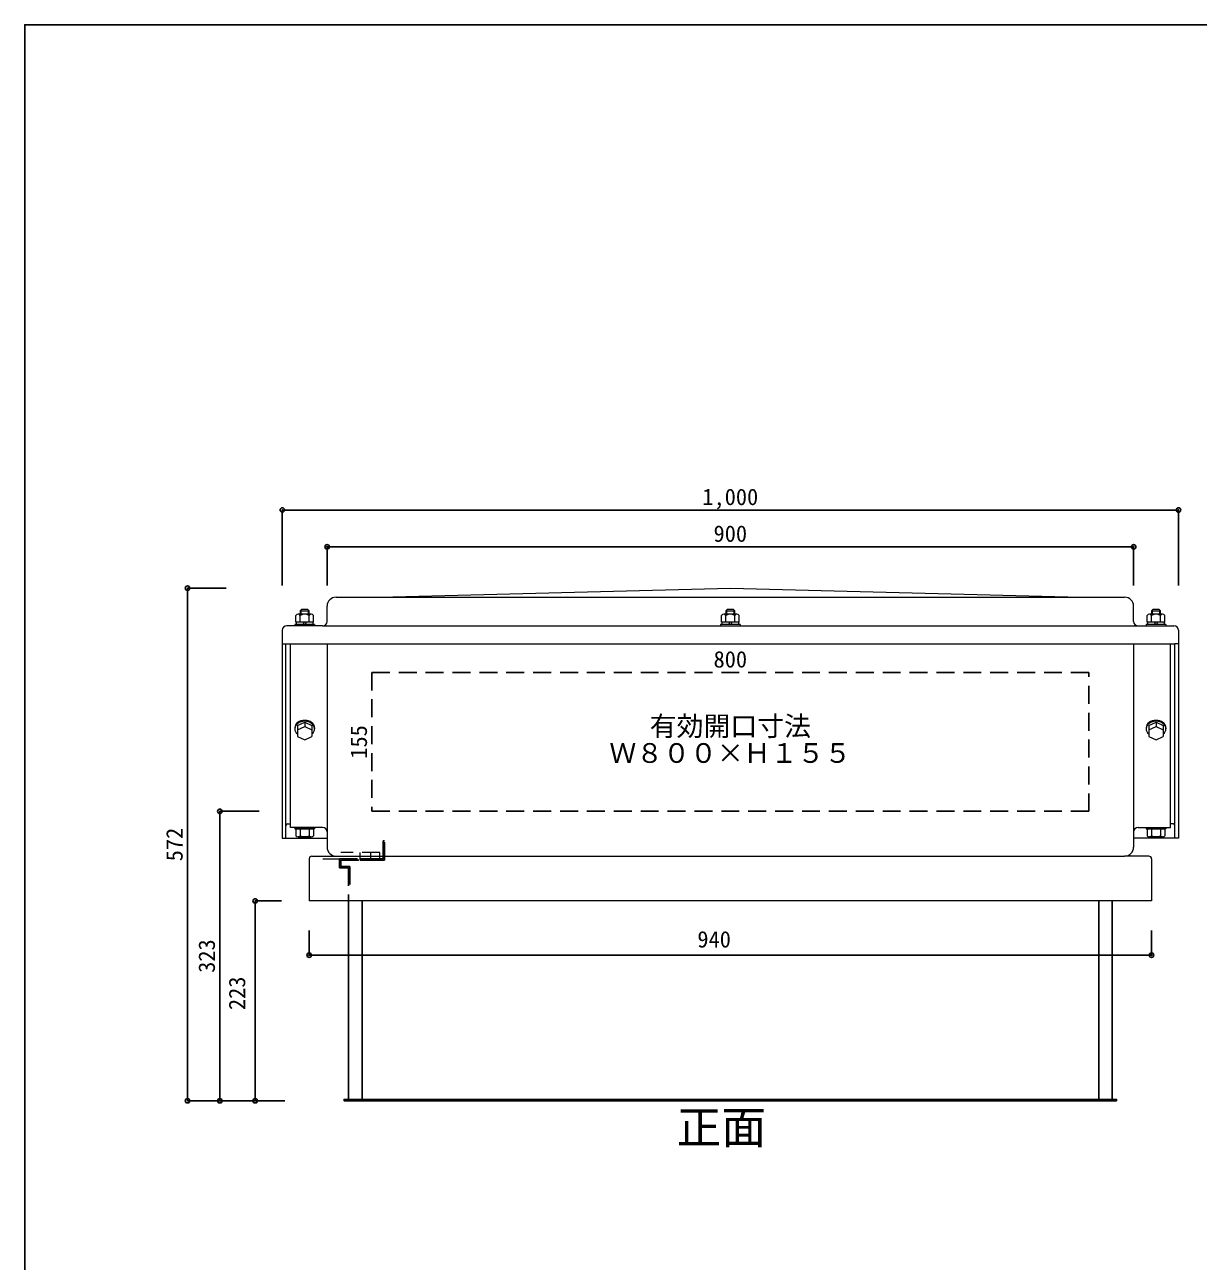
# Model space of a CAD drawing. Units: millimetres at full size, sheet at 1:10. Extents: x -4488 to 3976, y -1640 to 1120.
# Drawn here: x -24 to 1285, y -260 to 1120 of the extents above; entities that cross this region are included whole.
import ezdxf
from ezdxf.enums import TextEntityAlignment as Align

# ---------------------------------------------------------------- set-up
doc = ezdxf.new("R2010")
doc.units = ezdxf.units.MM
doc.header["$LTSCALE"] = 10
doc.header["$PDMODE"] = 32
doc.header["$PDSIZE"] = 5
doc.linetypes.add('DASHED2', pattern=[3, 2, -1])
doc.layers.add('0-0_FRP', color=7, linetype='Continuous', lineweight=18)
for name, color, linetype in [('0-1_SUS', 7, 'Continuous'), ('0-3_開口寸法', 3, 'DASHED2'), ('0-8_FRP寸法', 3, 'Continuous'), ('0-9_SUS寸法', 3, 'Continuous'), ('0-F_図面枠', 7, 'Continuous'), ('3-8', 4, 'Continuous')]:
    doc.layers.add(name, color=color, linetype=linetype)
doc.styles.add('ＭＳ ゴシック', font='')
doc.styles.get('ＭＳ ゴシック').set_extended_font_data('MS Gothic')

msp = doc.modelspace()

# ---------------------------------------------------------------- linework, layer by layer
at = {"layer": '0-0_FRP', "color": 4}
for p, q in [((313.22, 453.93), (313.22, 470.93)), ((323.22, 480.93), (1203.22, 480.93)), ((1213.22, 453.93), (1213.22, 470.93)), ((292.42, 462.03), (292.42, 466.43)), ((767.42, 462.03), (767.42, 466.43)), ((1242.42, 462.03), (1242.42, 466.43)), ((263.22, 443.93), (263.22, 428.93)), ((308.22, 448.93), (268.22, 448.93)), ((308.22, 448.93), (1218.22, 448.93)), ((1218.22, 448.93), (1258.22, 448.93)), ((1263.22, 443.93), (1263.22, 428.93)), ((263.22, 430.93), (263.22, 211.93)), ((263.22, 428.93), (1259.22, 428.93)), ((267.22, 211.93), (267.22, 428.93)), ((272.22, 223.93), (272.22, 428.93)), ((313.22, 428.93), (313.22, 396.93)), ((1213.22, 428.93), (1213.22, 396.93)), ((1254.22, 223.93), (1254.22, 428.93)), ((1263.22, 428.93), (1259.22, 428.93)), ((1259.22, 211.93), (1259.22, 428.93)), ((1263.22, 430.93), (1263.22, 211.93)), ((313.22, 396.93), (313.22, 245.93)), ((1213.22, 396.93), (1213.22, 245.93)), ((313.22, 247.93), (313.22, 201.93)), ((1213.22, 245.93), (1213.22, 201.93)), ((269.17, 227.93), (272.22, 227.93)), ((288.22, 223.93), (272.22, 223.93)), ((308.22, 223.93), (288.22, 223.93)), ((1218.22, 223.93), (1238.22, 223.93)), ((1238.22, 223.93), (1254.22, 223.93)), ((1257.22, 227.93), (1254.22, 227.93)), ((293.22, 188.93), (293.22, 141.93)), ((296.22, 191.93), (323.22, 191.93)), ((303.22, 191.93), (1203.22, 191.93)), ((323.22, 191.93), (350.22, 191.93)), ((323.22, 191.93), (350.22, 191.93)), ((362.22, 191.93), (372.22, 191.93)), ((362.22, 191.93), (372.22, 191.93)), ((1230.22, 191.93), (1203.22, 191.93)), ((1233.22, 188.93), (1233.22, 141.93)), ((1233.22, 141.93), (293.22, 141.93))]:
    msp.add_line(p, q, dxfattribs=at)
at = {"layer": '0-0_FRP'}
for p, q in [((278.4, 453.03), (278.4, 460.61)), ((295.58, 462.03), (280.86, 462.03)), ((283.22, 465.63), (293.22, 465.63)), ((283.22, 465.63), (283.22, 462.03)), ((283.31, 453.03), (283.31, 460.61)), ((293.22, 465.63), (291.72, 467.13)), ((293.13, 453.03), (293.13, 460.61)), ((293.22, 462.03), (293.22, 465.63)), ((298.03, 453.03), (298.03, 460.61)), ((753.4, 453.03), (753.4, 460.61)), ((770.58, 462.03), (755.86, 462.03)), ((758.22, 465.63), (768.22, 465.63)), ((758.22, 465.63), (758.22, 462.03)), ((758.31, 453.03), (758.31, 460.61)), ((768.22, 465.63), (766.72, 467.13)), ((768.13, 453.03), (768.13, 460.61)), ((768.22, 462.03), (768.22, 465.63)), ((773.03, 453.03), (773.03, 460.61)), ((1228.4, 453.03), (1228.4, 460.61)), ((1245.58, 462.03), (1230.86, 462.03)), ((1233.22, 465.63), (1243.22, 465.63)), ((1233.22, 465.63), (1233.22, 462.03)), ((1233.31, 453.03), (1233.31, 460.61)), ((1243.22, 465.63), (1241.72, 467.13)), ((1243.13, 453.03), (1243.13, 460.61)), ((1243.22, 462.03), (1243.22, 465.63)), ((1248.03, 453.03), (1248.03, 460.61)), ((277.22, 450.53), (277.22, 448.93)), ((297.22, 450.53), (277.22, 450.53)), ((298.03, 453.03), (278.4, 453.03)), ((279.02, 450.53), (279.02, 453.03)), ((287.98, 453.03), (279.28, 453.03)), ((286.84, 450.53), (279.28, 450.53)), ((286.57, 450.53), (287.71, 453.03)), ((289.86, 453.03), (288.72, 450.53)), ((299.22, 450.53), (288.99, 450.53)), ((297.68, 453.03), (290.13, 453.03)), ((297.42, 453.03), (297.42, 450.53)), ((299.22, 450.53), (299.22, 448.93)), ((752.22, 450.53), (752.22, 448.93)), ((772.22, 450.53), (752.22, 450.53)), ((773.03, 453.03), (753.4, 453.03)), ((754.02, 450.53), (754.02, 453.03)), ((762.98, 453.03), (754.28, 453.03)), ((761.84, 450.53), (754.28, 450.53)), ((761.57, 450.53), (762.71, 453.03)), ((764.86, 453.03), (763.72, 450.53)), ((774.22, 450.53), (763.99, 450.53)), ((772.68, 453.03), (765.13, 453.03)), ((772.42, 453.03), (772.42, 450.53)), ((774.22, 450.53), (774.22, 448.93)), ((1227.22, 450.53), (1227.22, 448.93)), ((1247.22, 450.53), (1227.22, 450.53)), ((1248.03, 453.03), (1228.4, 453.03)), ((1229.02, 450.53), (1229.02, 453.03)), ((1237.98, 453.03), (1229.28, 453.03)), ((1236.84, 450.53), (1229.28, 450.53)), ((1236.57, 450.53), (1237.71, 453.03)), ((1239.86, 453.03), (1238.72, 450.53)), ((1249.22, 450.53), (1238.99, 450.53)), ((1247.68, 453.03), (1240.13, 453.03)), ((1247.42, 453.03), (1247.42, 450.53)), ((1249.22, 450.53), (1249.22, 448.93)), ((280.22, 337.81), (288.22, 341.55)), ((280.22, 337.81), (280.22, 332.89)), ((280.22, 332.89), (288.22, 336.63)), ((280.22, 332.89), (280.22, 325.42)), ((288.22, 341.55), (288.22, 336.63)), ((288.22, 341.55), (296.22, 337.81)), ((288.22, 336.63), (296.22, 332.89)), ((296.22, 337.81), (296.22, 332.89)), ((296.22, 332.89), (296.22, 325.42)), ((1230.22, 337.81), (1238.22, 341.55)), ((1230.22, 337.81), (1230.22, 332.89)), ((1230.22, 332.89), (1238.22, 336.63)), ((1230.22, 332.89), (1230.22, 325.42)), ((1238.22, 341.55), (1238.22, 336.63)), ((1238.22, 341.55), (1246.22, 337.81)), ((1238.22, 336.63), (1246.22, 332.89)), ((1246.22, 337.81), (1246.22, 332.89)), ((1246.22, 332.89), (1246.22, 325.42)), ((280.22, 325.42), (288.22, 321.69)), ((288.22, 321.69), (296.22, 325.42)), ((1230.22, 325.42), (1238.22, 321.69)), ((1238.22, 321.69), (1246.22, 325.42)), ((278.4, 222.33), (278.4, 214.75)), ((299.22, 222.33), (278.4, 222.33)), ((283.31, 222.33), (283.31, 214.75)), ((293.13, 222.33), (293.13, 214.75)), ((298.03, 222.33), (298.03, 214.75)), ((299.22, 223.93), (299.22, 222.33)), ((1228.4, 222.33), (1228.4, 214.75)), ((1249.22, 222.33), (1228.4, 222.33)), ((1233.31, 222.33), (1233.31, 214.75)), ((1243.13, 222.33), (1243.13, 214.75)), ((1248.03, 222.33), (1248.03, 214.75)), ((1249.22, 223.93), (1249.22, 222.33))]:
    msp.add_line(p, q, dxfattribs=at)
at = {"layer": '0-0_FRP', "color": 3}
for p, q in [((277.22, 335.11), (277.22, 334.07)), ((299.22, 335.11), (299.22, 334.07)), ((1227.22, 335.11), (1227.22, 334.07)), ((1249.22, 335.11), (1249.22, 334.07))]:
    msp.add_line(p, q, dxfattribs=at)
at = {"layer": '0-0_FRP', "color": 4, "linetype": 'DASHED2'}
for p, q in [((372.22, 195.93), (328.71, 195.93)), ((350.22, 188.93), (350.22, 195.93)), ((362.22, 188.93), (362.22, 195.93)), ((372.22, 188.93), (372.22, 195.93)), ((308.52, 188.93), (327.22, 188.93))]:
    msp.add_line(p, q, dxfattribs=at)
at = {"layer": '0-0_FRP', "color": 4}
for points in [[(372.22, 480.93), (763.22, 490.93), (1154.22, 480.93)], [(284.02, 466.43), (284.02, 463.8), (284.02, 462.03)], [(759.02, 466.43), (759.02, 463.8), (759.02, 462.03)], [(1234.02, 466.43), (1234.02, 463.8), (1234.02, 462.03)], [(263.22, 211.93), (267.22, 211.93), (313.22, 211.93)], [(1263.22, 211.93), (1259.22, 211.93), (1213.22, 211.93)]]:
    msp.add_lwpolyline(points, dxfattribs=at)
at = {"layer": '0-0_FRP'}
for points in [[(291.72, 467.13), (284.72, 467.13), (283.22, 465.63)], [(766.72, 467.13), (759.72, 467.13), (758.22, 465.63)], [(1241.72, 467.13), (1234.72, 467.13), (1233.22, 465.63)], [(277.22, 223.93), (277.22, 222.33), (297.22, 222.33)], [(1227.22, 223.93), (1227.22, 222.33), (1247.22, 222.33)], [(295.58, 213.33), (280.86, 213.33), (295.58, 213.33)], [(1245.58, 213.33), (1230.86, 213.33), (1245.58, 213.33)]]:
    msp.add_lwpolyline(points, dxfattribs=at)
at = {"layer": '0-0_FRP', "color": 4}
for centre, radius, start, end in [((323.22, 470.93), 10, 90, 180), ((1203.22, 470.93), 10, 0, 90), ((268.22, 443.93), 5, 90, 180), ((308.22, 453.93), 5, 270, 0), ((1218.22, 453.93), 5, 180, 270), ((1258.22, 443.93), 5, 0, 90), ((269.22, 225.93), 2, 90, 180), ((308.22, 218.93), 5, 0, 90), ((1218.22, 218.93), 5, 90, 180), ((1257.22, 225.93), 2, 0, 90), ((323.22, 201.93), 10, 180, 270), ((1203.22, 201.93), 10, 270, 0), ((296.22, 188.93), 3, 90, 180), ((1230.22, 188.93), 3, 0, 90)]:
    msp.add_arc(centre, radius, start, end, dxfattribs=at)
at = {"layer": '0-0_FRP'}
for centre, radius, start, end in [((280.86, 459.2), 2.83, 29.99985, 149.99985), ((288.22, 452.82), 9.21, 57.79585, 122.2043), ((295.58, 459.2), 2.83, 29.99985, 149.99985), ((755.86, 459.2), 2.83, 29.99985, 149.99985), ((763.22, 452.82), 9.21, 57.79585, 122.2043), ((770.58, 459.2), 2.83, 29.99985, 149.99985), ((1230.86, 459.2), 2.83, 29.99985, 149.99985), ((1238.22, 452.82), 9.21, 57.79585, 122.2043), ((1245.58, 459.2), 2.83, 29.99985, 149.99985), ((280.86, 216.16), 2.83, 210.00015, 330.00015), ((288.22, 222.54), 9.21, 237.7957, 302.20415), ((295.58, 216.16), 2.83, 210.00015, 330.00015), ((1230.86, 216.16), 2.83, 210.00015, 330.00015), ((1238.22, 222.54), 9.21, 237.7957, 302.20415), ((1245.58, 216.16), 2.83, 210.00015, 330.00015)]:
    msp.add_arc(centre, radius, start, end, dxfattribs=at)
at = {"layer": '0-0_FRP', "color": 3}
for centre, start_param, end_param in [((288.22, 334.07), 2.3851363, 7.0396417), ((288.22, 335.11), 3.1415927, 6.2831853), ((1238.22, 334.07), 2.3851363, 7.0396417), ((1238.22, 335.11), 3.1415927, 6.2831853)]:
    msp.add_ellipse(centre, major_axis=(-11, 0), ratio=0.761243, start_param=start_param, end_param=end_param, dxfattribs=at)
at = {"layer": '0-1_SUS', "linetype": 'DASHED2'}
for p, q in [((375.72, 208.93), (377.22, 208.93)), ((377.22, 187.43), (377.22, 208.93)), ((328.72, 187.43), (350.22, 187.43)), ((338.72, 180.43), (338.72, 150.51)), ((350.22, 188.93), (350.22, 187.43)), ((350.22, 187.43), (362.22, 187.43)), ((362.22, 188.93), (362.22, 187.43)), ((362.22, 187.43), (377.22, 187.43)), ((337.22, 178.93), (337.22, 141.93))]:
    msp.add_line(p, q, dxfattribs=at)
at = {"layer": '0-1_SUS'}
for p, q in [((337.22, -79.57), (337.22, 141.93)), ((352.22, -79.57), (352.22, 141.93)), ((1174.22, 141.93), (1174.22, -79.57)), ((1189.22, 141.93), (1189.22, -79.57)), ((337.22, -79.57), (1189.22, -79.57)), ((337.22, -81.07), (1189.22, -81.07))]:
    msp.add_line(p, q, dxfattribs=at)
at = {"layer": '0-1_SUS', "linetype": 'DASHED2'}
for points in [[(362.22, 188.93), (375.72, 188.93), (375.72, 208.93)], [(327.22, 188.93), (327.22, 178.93), (337.22, 178.93)], [(327.22, 188.93), (350.22, 188.93), (362.22, 188.93)], [(328.72, 187.43), (328.72, 180.43), (338.72, 180.43)]]:
    msp.add_lwpolyline(points, dxfattribs=at)
at = {"layer": '0-1_SUS'}
for points in [[(337.22, -81.07), (332.22, -81.07), (332.22, -79.57), (337.22, -79.57)], [(1189.22, -81.07), (1194.22, -81.07), (1194.22, -79.57), (1189.22, -79.57)]]:
    msp.add_lwpolyline(points, dxfattribs=at)
at = {"layer": '0-3_開口寸法', "color": 2}
msp.add_line((363.22, 396.93), (363.22, 241.93), dxfattribs=at)
msp.add_lwpolyline([(363.22, 241.93), (1163.22, 241.93), (1163.22, 396.93), (363.22, 396.93)], dxfattribs=at)
at = {"layer": '0-8_FRP寸法'}
for p, q in [((263.22, 578.17), (263.22, 494.03)), ((1263.22, 578.17), (1263.22, 494.03)), ((313.22, 537.2), (313.22, 494.03)), ((1213.22, 537.2), (1213.22, 494.03)), ((157.53, 490.93), (200.72, 490.93)), ((193.56, 241.93), (214.97, 241.93)), ((193.56, 241.93), (237.57, 241.93)), ((232.97, 141.93), (262.27, 141.93)), ((293.22, 81.33), (293.22, 109.12)), ((1233.22, 81.33), (1233.22, 109.12)), ((157.53, -81.07), (200.72, -81.07)), ((193.56, -81.07), (214.97, -81.07)), ((193.56, -81.07), (266.07, -81.07))]:
    msp.add_line(p, q, dxfattribs=at)
at = {"layer": '0-8_FRP寸法', "color": 4}
for p, q in [((263.22, 578.17), (1263.22, 578.17)), ((313.22, 537.2), (1213.22, 537.2)), ((157.53, 490.93), (157.53, -81.07)), ((232.97, -81.07), (232.97, 141.93)), ((293.22, 81.33), (1233.22, 81.33))]:
    msp.add_line(p, q, dxfattribs=at)
at = {"layer": '0-8_FRP寸法', "color": 6}
for p in [(263.22, 578.17), (1263.22, 578.17), (313.22, 537.2), (1213.22, 537.2), (157.53, 490.93), (193.56, 241.93), (232.97, 141.93), (293.22, 81.33), (1233.22, 81.33), (157.53, -81.07), (193.56, -81.07), (232.97, -81.07)]:
    msp.add_point(p, dxfattribs=at)
at = {"layer": '0-F_図面枠'}
msp.add_lwpolyline([(3975.83, 1119.79), (-24.17, 1119.79), (-24.17, -1640.21)], dxfattribs=at)
at = {"layer": '3-8'}
msp.add_line((193.56, 241.93), (193.56, -81.07), dxfattribs=at)

# ---------------------------------------------------------------- texts
at = {"layer": '0-3_開口寸法', "style": 'ＭＳ ゴシック'}
for s, height, p in [('800', 18.33, (744.47, 396.93)), ('有効開口寸法', 21.99, (673.22, 319.43)), ('Ｗ８００×Ｈ１５５', 21.99, (628.22, 289.43))]:
    msp.add_text(s, height=height, dxfattribs=at).set_placement(p, align=Align.BOTTOM_LEFT)
msp.add_text('155', height=18.33, rotation=90, dxfattribs=at).set_placement((363.22, 300.68), align=Align.BOTTOM_LEFT)
at = {"layer": '0-8_FRP寸法', "style": 'ＭＳ ゴシック'}
for s, p in [('1,000', (731.97, 578.17)), ('900', (744.47, 537.2)), ('940', (726.43, 84.45))]:
    msp.add_text(s, height=18.33, dxfattribs=at).set_placement(p, align=Align.BOTTOM_LEFT)
for s, p in [('572', (157.53, 186.18)), ('223', (227.35, 20.12))]:
    msp.add_text(s, height=18.33, rotation=90, dxfattribs=at).set_placement(p, align=Align.BOTTOM_LEFT)
at = {"layer": '0-8_FRP寸法', "color": 6, "style": 'ＭＳ ゴシック'}
msp.add_text('正面', height=36.66, dxfattribs=at).set_placement((703.23, -140.01), align=Align.BOTTOM_LEFT)
at = {"layer": '0-9_SUS寸法', "style": 'ＭＳ ゴシック'}
msp.add_text('323', height=18.33, rotation=90, dxfattribs=at).set_placement((193.56, 61.68), align=Align.BOTTOM_LEFT)

doc.saveas('drawing.dxf')
